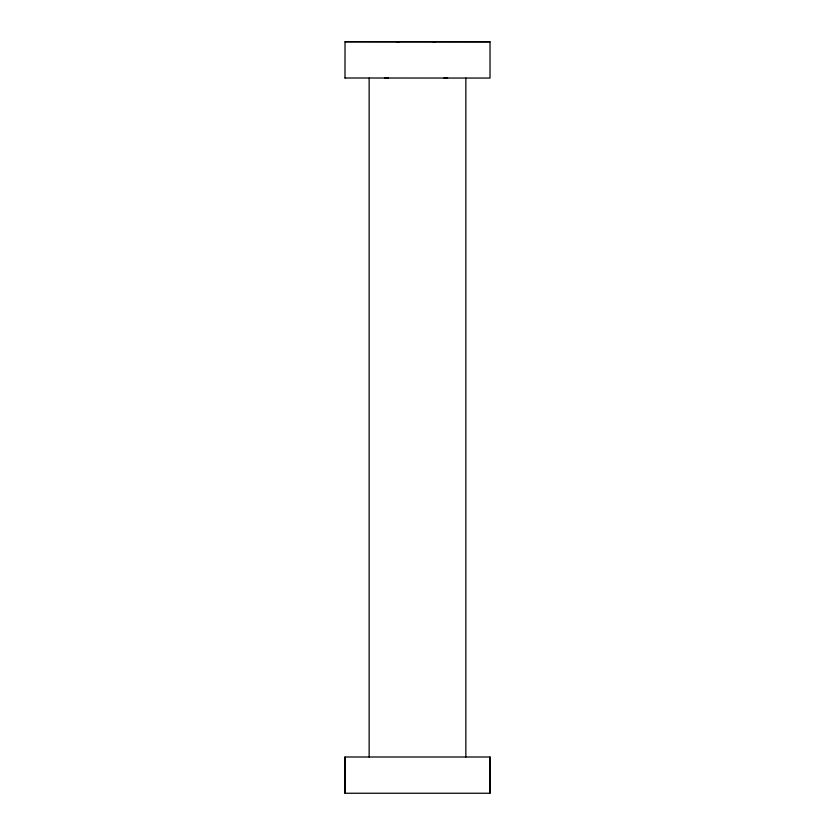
<?xml version="1.0" encoding="UTF-8"?>
<svg xmlns="http://www.w3.org/2000/svg" width="835" height="835" viewBox="0 0 835 835"><rect width="100%" height="100%" fill="white"/><g stroke="black" fill="none" stroke-linecap="round" stroke-linejoin="round"><path stroke-width="1.25" d="M344.98 793.25L344.98 757.001L490.009 757.001L490.009 793.25L344.98 793.25L344.98 757.001M344.991 78.052L345.032 41.75L490.02 41.813L490.02 78.062L345.032 77.999M345.032 41.75L490.02 41.813M397.648 41.792L396.813 41.792L399.057 41.792M434.617 41.802L435.452 41.792L433.208 41.792M385.989 78.041L384.632 78.041L388.285 78.041M446.255 78.052L447.623 78.052L443.969 78.041M490.009 757.001L489.968 793.25M465.857 78.062L465.846 757.001M369.143 78.062L369.143 757.001"/></g></svg>
